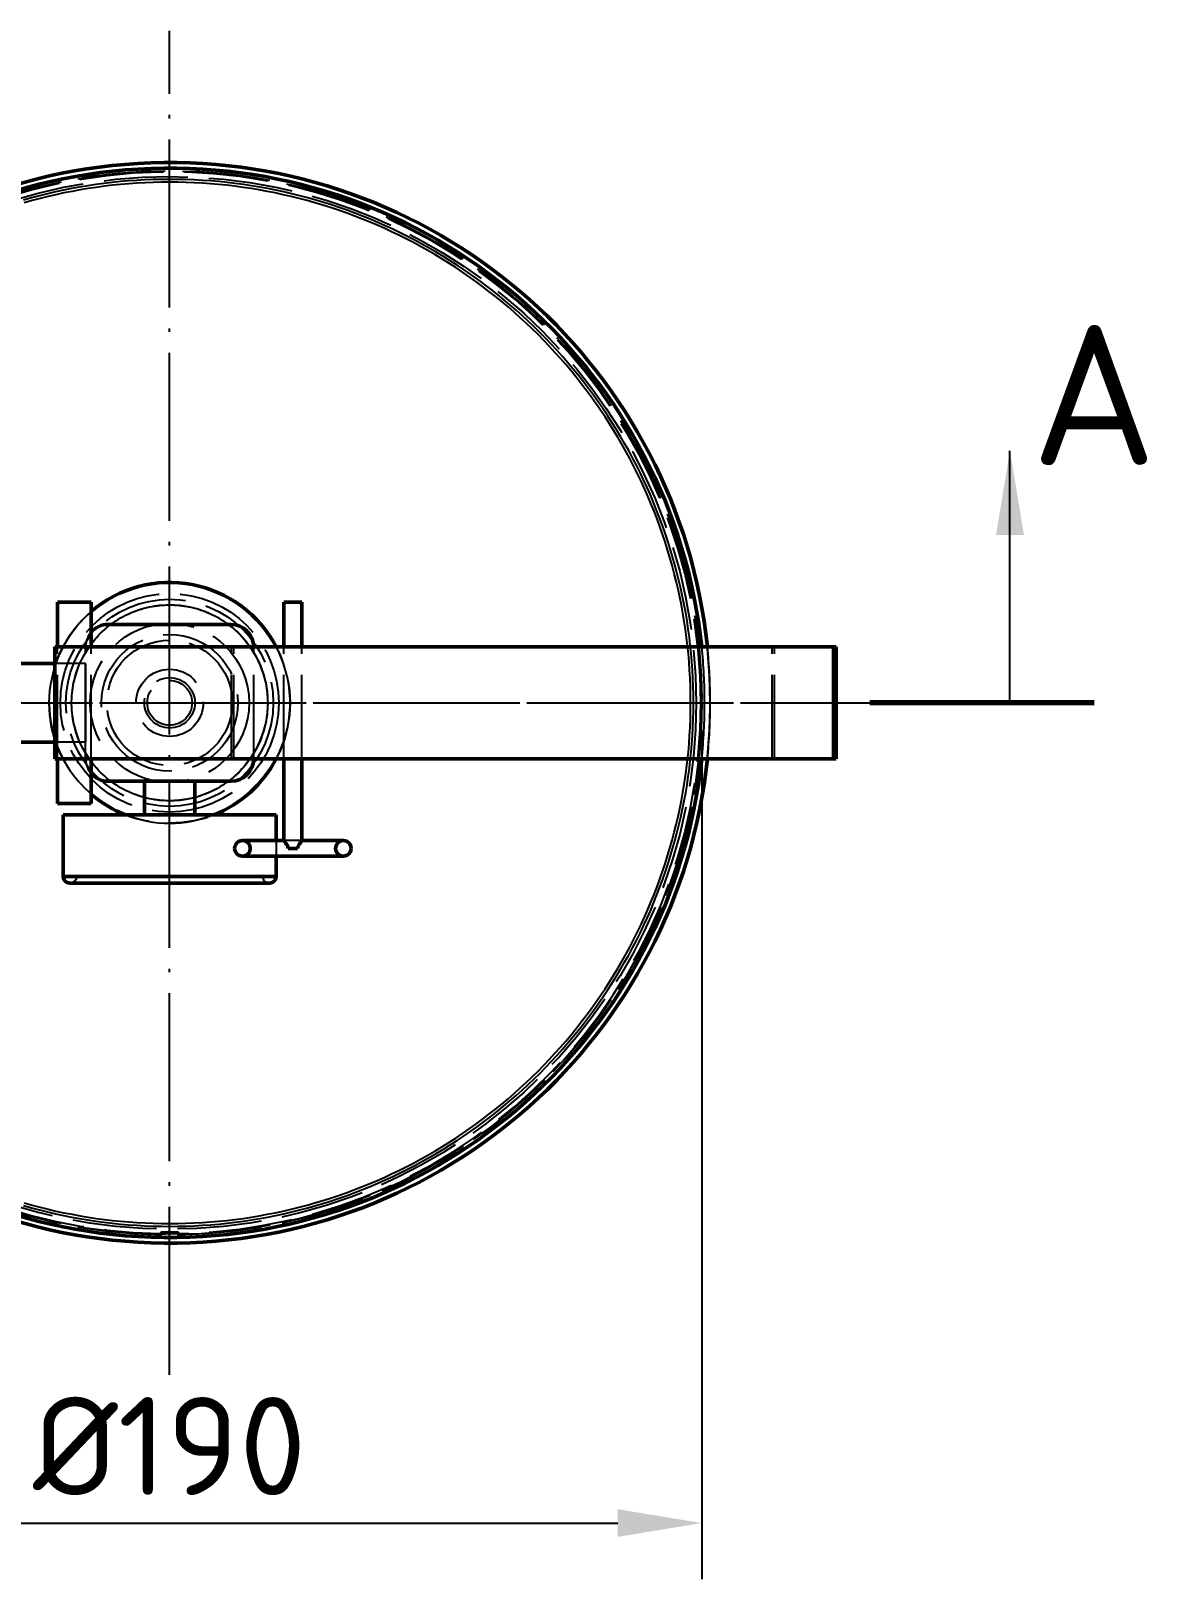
# Model space of a CAD drawing. Header units: millimetres. Extents: x 0 to 420, y 0 to 297.
# Drawn here: x 83.2 to 123.1, y 60.4 to 115.7 of the extents above; entities that cross this region are included whole.
import ezdxf
from ezdxf.enums import TextEntityAlignment as Align

# ---------------------------------------------------------------- set-up
doc = ezdxf.new("R2010")
doc.units = ezdxf.units.MM
doc.linetypes.add('ISO02-TRAZOS', pattern=[3.75, 3, -0.75])
doc.linetypes.add('ISO04-TRAZO-PUNTO', pattern=[7.625, 6, -0.75, 0.125, -0.75])
for name, color, linetype, lineweight in [('01-VISIBLE', 7, 'CONTINUOUS', 50), ('02-OCULTA', 4, 'ISO02-TRAZOS', 25), ('03-EJE', 1, 'ISO04-TRAZO-PUNTO', 25), ('04-COTA', 3, 'CONTINUOUS', 25), ('06-TEXTO', 7, 'CONTINUOUS', 25), ('07-RECUADRO', 7, 'CONTINUOUS', 70), ('08-FINA', 5, 'CONTINUOUS', 25)]:
    doc.layers.add(name, color=color, linetype=linetype, lineweight=lineweight)
doc.styles.add('ISO3098', font='isocpeur.ttf')
doc.dimstyles.new('FLAMA-ISO', dxfattribs={"dimtxt": 3.5, "dimasz": 3, "dimexe": 2, "dimexo": 1, "dimgap": 1, "dimtad": 1, "dimdec": 1, "dimtxsty": 'ISO3098', "dimcen": 2.5, "dimclrd": 3, "dimclre": 3, "dimclrt": 3, "dimazin": 3, "dimtfac": 1, "dimtmove": 0, "dimatfit": 3, "dimlwd": 25, "dimlwe": 25})

msp = doc.modelspace()

# ---------------------------------------------------------------- hatches: boundary and pattern name
at = {"layer": '08-FINA'}
h = msp.add_hatch(color=7, dxfattribs=at)
h.dxf.hatch_style = 1
h.paths.add_polyline_path([(118.2, 100.701), (117.7, 97.701), (118.7, 97.701)])

# ---------------------------------------------------------------- linework, layer by layer
at = {"layer": '01-VISIBLE'}
for p, q in [((84.2, 93.701), (84.2, 95.301)), ((85.4, 93.701), (85.4, 95.301)), ((92.28, 93.701), (92.28, 95.301)), ((92.92, 93.701), (92.92, 95.301)), ((86, 94.501), (90.4, 94.501)), ((84.103, 89.701), (84.103, 93.701)), ((84.103, 93.701), (111.901, 93.701)), ((111.901, 89.701), (111.901, 93.701)), ((111.998, 93.701), (111.901, 93.701)), ((111.998, 89.701), (111.998, 93.701)), ((84.103, 93.101), (82.6, 93.101)), ((84.103, 90.301), (82.6, 90.301)), ((84.103, 89.701), (111.901, 89.701)), ((84.2, 88.101), (84.2, 89.701)), ((85.4, 88.101), (85.4, 89.701)), ((92.28, 86.78), (92.28, 89.701)), ((92.92, 86.78), (92.92, 89.701)), ((111.998, 89.701), (111.901, 89.701)), ((86, 88.901), (90.4, 88.901)), ((87.3, 88.901), (87.3, 87.701)), ((89.1, 88.901), (89.1, 87.701)), ((84.4, 87.701), (84.4, 85.501)), ((92, 87.701), (92, 86.781)), ((92, 86.221), (92, 85.501))]:
    msp.add_line(p, q, dxfattribs=at)
for points in [[(84.2, 95.301), (84.3, 95.301), (84.4, 95.301), (84.5, 95.301), (84.6, 95.301), (84.7, 95.301), (84.8, 95.301)], [(84.8, 95.301), (84.9, 95.301), (85, 95.301), (85.1, 95.301), (85.2, 95.301), (85.3, 95.301), (85.4, 95.301)], [(92.28, 95.301), (92.333, 95.301), (92.387, 95.301), (92.44, 95.301), (92.493, 95.301), (92.547, 95.301), (92.6, 95.301)], [(92.6, 95.301), (92.653, 95.301), (92.707, 95.301), (92.76, 95.301), (92.813, 95.301), (92.867, 95.301), (92.92, 95.301)], [(84.2, 88.101), (84.3, 88.101), (84.4, 88.101), (84.5, 88.101), (84.6, 88.101), (84.7, 88.101), (84.8, 88.101)], [(84.8, 88.101), (84.9, 88.101), (85, 88.101), (85.1, 88.101), (85.2, 88.101), (85.3, 88.101), (85.4, 88.101)], [(92, 87.701), (91.9, 87.701), (91.8, 87.701), (91.7, 87.701), (91.6, 87.701), (91.5, 87.701), (91.4, 87.701), (91.3, 87.701), (91.2, 87.701), (91.1, 87.701), (91, 87.701), (90.9, 87.701), (90.8, 87.701), (90.7, 87.701), (90.6, 87.701), (90.5, 87.701), (90.4, 87.701), (90.3, 87.701), (90.2, 87.701), (90.1, 87.701), (90, 87.701), (89.9, 87.701), (89.8, 87.701), (89.7, 87.701), (89.6, 87.701), (89.5, 87.701), (89.4, 87.701), (89.3, 87.701), (89.2, 87.701), (89.1, 87.701), (89, 87.701), (88.9, 87.701), (88.8, 87.701), (88.7, 87.701), (88.6, 87.701), (88.5, 87.701), (88.4, 87.701), (88.3, 87.701), (88.2, 87.701), (88.1, 87.701), (88, 87.701), (87.9, 87.701), (87.8, 87.701), (87.7, 87.701), (87.6, 87.701), (87.5, 87.701), (87.4, 87.701), (87.3, 87.701), (87.2, 87.701), (87.1, 87.701), (87, 87.701), (86.9, 87.701), (86.8, 87.701), (86.7, 87.701), (86.6, 87.701), (86.5, 87.701), (86.4, 87.701), (86.3, 87.701), (86.2, 87.701), (86.1, 87.701), (86, 87.701), (85.9, 87.701), (85.8, 87.701), (85.7, 87.701), (85.6, 87.701), (85.5, 87.701), (85.4, 87.701), (85.3, 87.701), (85.2, 87.701), (85.1, 87.701), (85, 87.701), (84.9, 87.701), (84.8, 87.701), (84.7, 87.701), (84.6, 87.701), (84.5, 87.701), (84.4, 87.701)], [(90.52, 86.501), (90.53, 86.574), (90.558, 86.641), (90.602, 86.699), (90.66, 86.744), (90.728, 86.772), (90.8, 86.781)], [(90.52, 86.501), (90.53, 86.429), (90.558, 86.361), (90.602, 86.303), (90.66, 86.259), (90.728, 86.231), (90.8, 86.221)], [(92.28, 86.781), (92.174, 86.781), (92.069, 86.781), (91.963, 86.781), (91.857, 86.781), (91.751, 86.781), (91.646, 86.781), (91.54, 86.781), (91.434, 86.781), (91.329, 86.781), (91.223, 86.781), (91.117, 86.781), (91.011, 86.781), (90.906, 86.781), (90.8, 86.781)], [(90.8, 86.781), (90.907, 86.76), (90.998, 86.699), (91.059, 86.608), (91.08, 86.501), (91.059, 86.394), (90.998, 86.303), (90.907, 86.243), (90.8, 86.221)], [(92.28, 86.78), (92.28, 86.78), (92.28, 86.781), (92.28, 86.781), (92.281, 86.781), (92.281, 86.781), (92.281, 86.781)], [(92.434, 86.501), (92.424, 86.554), (92.402, 86.603), (92.373, 86.648), (92.341, 86.692), (92.309, 86.735), (92.28, 86.78)], [(92.434, 86.501), (92.461, 86.501), (92.489, 86.501), (92.517, 86.501), (92.545, 86.501), (92.572, 86.501), (92.6, 86.501)], [(92.6, 86.501), (92.628, 86.501), (92.655, 86.501), (92.683, 86.501), (92.711, 86.501), (92.739, 86.501), (92.766, 86.501)], [(92.766, 86.501), (92.776, 86.554), (92.798, 86.603), (92.827, 86.648), (92.859, 86.692), (92.891, 86.735), (92.92, 86.78)], [(92.92, 86.78), (92.92, 86.78), (92.92, 86.781), (92.92, 86.781), (92.919, 86.781), (92.919, 86.781), (92.919, 86.781)], [(92.92, 86.781), (93.026, 86.781), (93.131, 86.781), (93.237, 86.781), (93.343, 86.781), (93.449, 86.781), (93.554, 86.781), (93.66, 86.781), (93.766, 86.781), (93.871, 86.781), (93.977, 86.781), (94.083, 86.781), (94.189, 86.781), (94.294, 86.781), (94.4, 86.781)], [(94.4, 86.221), (94.293, 86.243), (94.202, 86.303), (94.141, 86.394), (94.12, 86.501), (94.141, 86.608), (94.202, 86.699), (94.293, 86.76), (94.4, 86.781)], [(94.68, 86.501), (94.67, 86.574), (94.642, 86.641), (94.598, 86.699), (94.54, 86.744), (94.472, 86.772), (94.4, 86.781)], [(94.4, 86.221), (94.472, 86.231), (94.54, 86.259), (94.598, 86.303), (94.642, 86.361), (94.67, 86.429), (94.68, 86.501)], [(92.6, 86.221), (92.5, 86.221), (92.4, 86.221), (92.3, 86.221), (92.2, 86.221), (92.1, 86.221), (92, 86.221), (91.9, 86.221), (91.8, 86.221), (91.7, 86.221), (91.6, 86.221), (91.5, 86.221), (91.4, 86.221), (91.3, 86.221), (91.2, 86.221), (91.1, 86.221), (91, 86.221), (90.9, 86.221), (90.8, 86.221)], [(90.8, 86.221), (90.8, 86.221), (90.8, 86.221), (90.8, 86.221), (90.8, 86.221), (90.8, 86.221), (90.8, 86.221)], [(92.6, 86.221), (92.706, 86.221), (92.812, 86.221), (92.918, 86.221), (93.024, 86.221), (93.129, 86.221), (93.235, 86.221), (93.341, 86.221), (93.447, 86.221), (93.553, 86.221), (93.659, 86.221), (93.765, 86.221), (93.871, 86.221), (93.976, 86.221), (94.082, 86.221), (94.188, 86.221), (94.294, 86.221), (94.4, 86.221)], [(88.2, 85.501), (88.1, 85.501), (88, 85.501), (87.9, 85.501), (87.8, 85.501), (87.7, 85.501), (87.6, 85.501), (87.5, 85.501), (87.4, 85.501), (87.3, 85.501), (87.2, 85.501), (87.1, 85.501), (87, 85.501), (86.9, 85.501), (86.8, 85.501), (86.7, 85.501), (86.6, 85.501), (86.5, 85.501), (86.4, 85.501), (86.3, 85.501), (86.2, 85.501), (86.1, 85.501), (86, 85.501), (85.9, 85.501), (85.8, 85.501), (85.7, 85.501), (85.6, 85.501), (85.5, 85.501), (85.4, 85.501), (85.3, 85.501), (85.2, 85.501), (85.1, 85.501), (85, 85.501), (84.9, 85.501), (84.8, 85.501), (84.7, 85.501), (84.6, 85.501), (84.5, 85.501), (84.4, 85.501)], [(84.4, 85.501), (84.408, 85.439), (84.432, 85.381), (84.47, 85.332), (84.52, 85.293), (84.578, 85.269), (84.64, 85.261)], [(88.2, 85.261), (88.098, 85.261), (87.997, 85.261), (87.895, 85.261), (87.793, 85.261), (87.691, 85.261), (87.59, 85.261), (87.488, 85.261), (87.386, 85.261), (87.285, 85.261), (87.183, 85.261), (87.081, 85.261), (86.979, 85.261), (86.878, 85.261), (86.776, 85.261), (86.674, 85.261), (86.573, 85.261), (86.471, 85.261), (86.369, 85.261), (86.267, 85.261), (86.166, 85.261), (86.064, 85.261), (85.962, 85.261), (85.861, 85.261), (85.759, 85.261), (85.657, 85.261), (85.555, 85.261), (85.454, 85.261), (85.352, 85.261), (85.25, 85.261), (85.149, 85.261), (85.047, 85.261), (84.945, 85.261), (84.843, 85.261), (84.742, 85.261), (84.64, 85.261)], [(84.64, 85.261), (84.74, 85.261), (84.841, 85.261), (84.941, 85.261), (85.041, 85.261), (85.141, 85.261), (85.242, 85.261), (85.342, 85.261), (85.442, 85.261), (85.543, 85.261), (85.643, 85.261), (85.743, 85.261), (85.843, 85.261), (85.944, 85.261), (86.044, 85.261), (86.144, 85.261), (86.245, 85.261), (86.345, 85.261), (86.445, 85.261), (86.545, 85.261), (86.646, 85.261), (86.746, 85.261), (86.846, 85.261), (86.946, 85.261), (87.047, 85.261), (87.147, 85.261), (87.247, 85.261), (87.348, 85.261), (87.448, 85.261), (87.548, 85.261), (87.648, 85.261), (87.749, 85.261), (87.849, 85.261), (87.949, 85.261), (88.05, 85.261), (88.15, 85.261), (88.25, 85.261), (88.35, 85.261), (88.451, 85.261), (88.551, 85.261), (88.651, 85.261), (88.752, 85.261), (88.852, 85.261), (88.952, 85.261), (89.052, 85.261), (89.153, 85.261), (89.253, 85.261), (89.353, 85.261), (89.454, 85.261), (89.554, 85.261), (89.654, 85.261), (89.754, 85.261), (89.855, 85.261), (89.955, 85.261), (90.055, 85.261), (90.155, 85.261), (90.256, 85.261), (90.356, 85.261), (90.456, 85.261), (90.557, 85.261), (90.657, 85.261), (90.757, 85.261), (90.857, 85.261), (90.958, 85.261), (91.058, 85.261), (91.158, 85.261), (91.259, 85.261), (91.359, 85.261), (91.459, 85.261), (91.559, 85.261), (91.66, 85.261), (91.76, 85.261)], [(92, 85.501), (91.9, 85.501), (91.8, 85.501), (91.7, 85.501), (91.6, 85.501), (91.5, 85.501), (91.4, 85.501), (91.3, 85.501), (91.2, 85.501), (91.1, 85.501), (91, 85.501), (90.9, 85.501), (90.8, 85.501), (90.7, 85.501), (90.6, 85.501), (90.5, 85.501), (90.4, 85.501), (90.3, 85.501), (90.2, 85.501), (90.1, 85.501), (90, 85.501), (89.9, 85.501), (89.8, 85.501), (89.7, 85.501), (89.6, 85.501), (89.5, 85.501), (89.4, 85.501), (89.3, 85.501), (89.2, 85.501), (89.1, 85.501), (89, 85.501), (88.9, 85.501), (88.8, 85.501), (88.7, 85.501), (88.6, 85.501), (88.5, 85.501), (88.4, 85.501), (88.3, 85.501), (88.2, 85.501)], [(88.2, 85.261), (88.302, 85.261), (88.403, 85.261), (88.505, 85.261), (88.607, 85.261), (88.709, 85.261), (88.81, 85.261), (88.912, 85.261), (89.014, 85.261), (89.115, 85.261), (89.217, 85.261), (89.319, 85.261), (89.421, 85.261), (89.522, 85.261), (89.624, 85.261), (89.726, 85.261), (89.827, 85.261), (89.929, 85.261), (90.031, 85.261), (90.133, 85.261), (90.234, 85.261), (90.336, 85.261), (90.438, 85.261), (90.539, 85.261), (90.641, 85.261), (90.743, 85.261), (90.845, 85.261), (90.946, 85.261), (91.048, 85.261), (91.15, 85.261), (91.251, 85.261), (91.353, 85.261), (91.455, 85.261), (91.557, 85.261), (91.658, 85.261), (91.76, 85.261)], [(92, 85.501), (91.992, 85.439), (91.968, 85.381), (91.93, 85.332), (91.88, 85.293), (91.822, 85.269), (91.76, 85.261)]]:
    msp.add_lwpolyline(points, dxfattribs=at)
for centre, radius, start, end in [((88.2, 91.701), 19.3, 5.9481, 175.2446), ((88.2, 91.701), 19.1, 6.0106, 175.1947), ((88.2, 91.701), 4.3, 27.7177, 130.6293), ((86, 93.701), 0.8, 90, 138.5904), ((90.4, 93.701), 0.8, 0, 90), ((88.2, 91.701), 19.3, -175.2446, -5.9481), ((88.2, 91.701), 19.1, -175.1947, -6.0106), ((88.2, 91.701), 4.3, -68.4711, -27.7177), ((90.4, 89.701), 0.8, -90, 0), ((86, 89.701), 0.8, -138.5904, -90), ((88.2, 91.701), 4.3, -130.6293, -111.5289)]:
    msp.add_arc(centre, radius, start, end, dxfattribs=at)
at = {"layer": '02-OCULTA'}
for p, q in [((86, 94.501), (90.4, 94.501)), ((84.2, 93.701), (84.103, 93.701)), ((84.2, 89.701), (84.2, 93.701)), ((84.2, 93.701), (111.998, 93.701)), ((84.2, 89.701), (84.2, 93.701)), ((85.2, 89.701), (85.2, 93.701)), ((85.2, 89.701), (85.2, 93.701)), ((85.4, 89.701), (85.4, 93.701)), ((90.404, 93.701), (90.488, 93.701)), ((90.404, 89.701), (90.404, 93.701)), ((90.404, 93.701), (109.705, 93.701)), ((90.488, 89.701), (90.488, 93.701)), ((90.488, 93.701), (109.789, 93.701)), ((91.2, 89.701), (91.2, 93.701)), ((91.2, 89.701), (91.2, 93.701)), ((92.28, 89.701), (92.28, 93.701)), ((92.92, 89.701), (92.92, 93.701)), ((109.705, 93.701), (109.789, 93.701)), ((109.705, 89.701), (109.705, 93.701)), ((109.789, 89.701), (109.789, 93.701)), ((85.2, 93.101), (84.103, 93.101)), ((85.2, 90.301), (84.103, 90.301)), ((84.2, 89.701), (84.103, 89.701)), ((84.2, 89.701), (111.998, 89.701)), ((90.404, 89.701), (90.488, 89.701)), ((90.404, 89.701), (109.705, 89.701)), ((90.488, 89.701), (109.789, 89.701)), ((109.705, 89.701), (109.789, 89.701)), ((86, 88.901), (90.4, 88.901)), ((92, 86.781), (92, 86.221)), ((87.9, 72.801), (88.5, 72.801)), ((87.9, 72.641), (87.9, 72.801)), ((87.9, 72.641), (87.9, 72.801)), ((87.9, 72.801), (88.5, 72.801)), ((87.9, 72.641), (88.5, 72.641)), ((87.9, 72.641), (88.5, 72.641)), ((88.5, 72.641), (88.5, 72.801)), ((88.5, 72.641), (88.5, 72.801))]:
    msp.add_line(p, q, dxfattribs=at)
for points in [[(106.9, 91.701), (106.898, 91.995), (106.891, 92.289), (106.88, 92.582), (106.864, 92.875), (106.843, 93.168), (106.818, 93.461), (106.788, 93.753), (106.753, 94.045), (106.714, 94.336), (106.67, 94.627), (106.622, 94.916), (106.569, 95.205), (106.512, 95.493), (106.45, 95.78), (106.383, 96.067), (106.312, 96.352), (106.237, 96.636), (106.157, 96.918), (106.073, 97.2), (105.984, 97.48), (105.891, 97.758), (105.794, 98.035), (105.692, 98.311), (105.586, 98.585), (105.476, 98.857), (105.362, 99.128), (105.243, 99.396), (105.12, 99.663), (104.993, 99.928), (104.861, 100.191), (104.726, 100.451), (104.587, 100.71), (104.443, 100.966), (104.296, 101.22), (104.144, 101.472), (103.989, 101.721), (103.829, 101.968), (103.666, 102.212), (103.499, 102.454), (103.329, 102.693), (103.154, 102.929), (102.976, 103.163), (102.794, 103.393), (102.609, 103.621), (102.42, 103.846), (102.227, 104.068), (102.031, 104.287), (101.832, 104.502), (101.629, 104.715), (101.423, 104.924), (101.214, 105.13), (101.001, 105.333), (100.786, 105.533), (100.567, 105.729), (100.345, 105.921), (100.12, 106.11), (99.892, 106.296), (99.662, 106.477), (99.428, 106.656), (99.192, 106.83), (98.953, 107.001), (98.711, 107.168), (98.467, 107.331), (98.22, 107.49), (97.971, 107.646), (97.719, 107.797), (97.465, 107.945), (97.209, 108.088), (96.95, 108.228), (96.69, 108.363), (96.427, 108.494), (96.162, 108.622), (95.895, 108.745), (95.627, 108.863), (95.356, 108.978), (95.084, 109.088), (94.81, 109.194), (94.534, 109.296), (94.257, 109.393), (93.979, 109.486), (93.699, 109.574), (93.417, 109.659), (93.134, 109.738), (92.851, 109.814), (92.565, 109.884), (92.279, 109.951), (91.992, 110.012), (91.704, 110.07), (91.415, 110.123), (91.125, 110.171), (90.835, 110.214), (90.544, 110.254), (90.252, 110.288), (89.96, 110.318), (89.667, 110.343), (89.374, 110.364), (89.081, 110.38), (88.787, 110.392), (88.494, 110.399), (88.2, 110.401), (87.906, 110.399), (87.613, 110.392), (87.319, 110.38), (87.026, 110.364), (86.733, 110.343), (86.44, 110.318), (86.148, 110.288), (85.856, 110.254), (85.565, 110.214), (85.275, 110.171), (84.985, 110.123), (84.696, 110.07), (84.408, 110.013), (84.121, 109.951), (83.835, 109.884), (83.549, 109.814), (83.266, 109.738), (82.983, 109.659)], [(106.8, 91.701), (106.798, 91.993), (106.791, 92.285), (106.78, 92.577), (106.764, 92.869), (106.743, 93.161), (106.718, 93.452), (106.688, 93.742), (106.654, 94.032), (106.615, 94.322), (106.571, 94.611), (106.523, 94.899), (106.471, 95.186), (106.414, 95.473), (106.352, 95.759), (106.286, 96.043), (106.216, 96.327), (106.141, 96.609), (106.061, 96.89), (105.977, 97.17), (105.889, 97.449), (105.797, 97.726), (105.7, 98.002), (105.599, 98.276), (105.493, 98.548), (105.384, 98.819), (105.27, 99.088), (105.152, 99.355), (105.029, 99.621), (104.903, 99.884), (104.772, 100.145), (104.638, 100.405), (104.499, 100.662), (104.356, 100.917), (104.21, 101.169), (104.059, 101.42), (103.904, 101.668), (103.746, 101.913), (103.584, 102.156), (103.418, 102.396), (103.248, 102.634), (103.074, 102.869), (102.897, 103.101), (102.716, 103.331), (102.532, 103.557), (102.344, 103.781), (102.152, 104.002), (101.957, 104.219), (101.759, 104.434), (101.557, 104.645), (101.352, 104.854), (101.144, 105.059), (100.933, 105.26), (100.718, 105.459), (100.501, 105.654), (100.28, 105.845), (100.056, 106.033), (99.83, 106.218), (99.6, 106.398), (99.368, 106.576), (99.133, 106.749), (98.895, 106.919), (98.655, 107.085), (98.412, 107.247), (98.167, 107.406), (97.919, 107.561), (97.668, 107.711), (97.416, 107.858), (97.161, 108.001), (96.904, 108.139), (96.644, 108.274), (96.383, 108.405), (96.12, 108.531), (95.854, 108.653), (95.587, 108.771), (95.318, 108.885), (95.047, 108.995), (94.775, 109.1), (94.501, 109.202), (94.225, 109.298), (93.948, 109.391), (93.669, 109.479), (93.389, 109.563), (93.108, 109.642), (92.826, 109.717), (92.542, 109.787), (92.257, 109.853), (91.972, 109.915), (91.685, 109.972), (91.398, 110.024), (91.11, 110.072), (90.821, 110.115), (90.531, 110.154), (90.241, 110.189), (89.95, 110.218), (89.659, 110.244), (89.368, 110.264), (89.076, 110.28), (88.784, 110.292), (88.492, 110.299), (88.2, 110.301), (87.908, 110.299), (87.616, 110.292), (87.324, 110.28), (87.032, 110.264), (86.741, 110.244), (86.45, 110.218), (86.159, 110.189), (85.869, 110.154), (85.579, 110.115), (85.29, 110.072), (85.002, 110.024), (84.715, 109.972), (84.428, 109.915), (84.143, 109.853), (83.858, 109.787), (83.574, 109.717), (83.292, 109.642), (83.011, 109.563)], [(85.4, 95.301), (85.3, 95.301), (85.2, 95.301), (85.1, 95.301), (85, 95.301), (84.9, 95.301), (84.8, 95.301), (84.7, 95.301), (84.6, 95.301), (84.5, 95.301), (84.4, 95.301), (84.3, 95.301), (84.2, 95.301)], [(91.7, 91.701), (91.699, 91.601), (91.694, 91.501), (91.687, 91.4), (91.677, 91.3), (91.664, 91.201), (91.648, 91.102), (91.63, 91.003), (91.608, 90.905), (91.584, 90.808), (91.557, 90.711), (91.527, 90.615), (91.495, 90.52), (91.459, 90.426), (91.421, 90.333), (91.381, 90.241), (91.338, 90.15), (91.292, 90.061), (91.244, 89.973), (91.193, 89.886), (91.139, 89.801), (91.084, 89.718), (91.026, 89.636), (90.965, 89.556), (90.903, 89.477), (90.838, 89.401), (90.771, 89.326), (90.701, 89.253), (90.63, 89.182), (90.557, 89.114), (90.482, 89.047), (90.405, 88.983), (90.326, 88.921), (90.245, 88.861), (90.163, 88.803), (90.079, 88.748), (89.993, 88.696), (89.906, 88.645), (89.818, 88.598), (89.728, 88.553), (89.637, 88.51), (89.545, 88.47), (89.452, 88.433), (89.358, 88.398), (89.262, 88.366), (89.166, 88.337), (89.069, 88.311), (88.972, 88.287), (88.874, 88.267), (88.775, 88.249), (88.675, 88.234), (88.576, 88.222), (88.476, 88.212), (88.376, 88.206), (88.275, 88.202), (88.175, 88.201), (88.074, 88.203), (87.974, 88.209), (87.874, 88.216), (87.774, 88.227), (87.675, 88.241), (87.576, 88.257), (87.477, 88.277), (87.379, 88.299), (87.282, 88.324), (87.185, 88.351), (87.09, 88.382), (86.995, 88.415), (86.901, 88.451), (86.809, 88.49), (86.717, 88.531), (86.627, 88.575), (86.538, 88.621), (86.45, 88.67), (86.364, 88.722), (86.279, 88.776), (86.196, 88.832), (86.114, 88.891), (86.035, 88.951), (85.957, 89.015), (85.881, 89.08), (85.806, 89.148), (85.734, 89.218), (85.664, 89.289), (85.596, 89.363), (85.53, 89.439), (85.466, 89.516), (85.404, 89.596), (85.345, 89.677), (85.288, 89.759), (85.234, 89.844), (85.181, 89.93), (85.132, 90.017), (85.085, 90.106), (85.04, 90.196), (84.998, 90.287), (84.959, 90.379), (84.923, 90.473), (84.889, 90.567), (84.858, 90.663), (84.829, 90.759), (84.804, 90.856), (84.781, 90.954), (84.761, 91.052), (84.744, 91.151), (84.729, 91.251), (84.718, 91.35), (84.709, 91.45), (84.703, 91.551), (84.7, 91.651), (84.7, 91.751), (84.703, 91.852), (84.709, 91.952), (84.718, 92.052), (84.729, 92.152), (84.743, 92.251), (84.761, 92.35), (84.781, 92.449), (84.804, 92.546), (84.829, 92.643), (84.858, 92.74), (84.889, 92.835), (84.923, 92.93), (84.959, 93.023), (84.998, 93.116), (85.04, 93.207), (85.085, 93.297), (85.132, 93.386), (85.182, 93.473), (85.234, 93.559), (85.288, 93.643), (85.345, 93.726), (85.404, 93.807), (85.466, 93.886), (85.53, 93.964), (85.596, 94.039), (85.664, 94.113), (85.734, 94.185), (85.806, 94.255), (85.881, 94.322), (85.957, 94.388), (86.035, 94.451), (86.114, 94.512), (86.196, 94.571), (86.279, 94.627), (86.364, 94.681), (86.45, 94.732), (86.538, 94.781), (86.627, 94.828), (86.717, 94.872), (86.809, 94.913), (86.901, 94.951), (86.995, 94.987), (87.09, 95.021), (87.185, 95.051), (87.282, 95.079), (87.379, 95.104), (87.477, 95.126), (87.576, 95.145), (87.675, 95.162), (87.774, 95.175), (87.874, 95.186), (87.974, 95.194), (88.074, 95.199), (88.175, 95.201), (88.275, 95.2), (88.376, 95.197), (88.476, 95.19), (88.576, 95.181), (88.675, 95.169), (88.775, 95.154), (88.874, 95.136), (88.972, 95.115), (89.069, 95.091), (89.166, 95.065), (89.262, 95.036), (89.358, 95.004), (89.452, 94.97), (89.545, 94.932), (89.637, 94.892), (89.728, 94.85), (89.818, 94.805), (89.906, 94.757), (89.993, 94.707), (90.079, 94.654), (90.163, 94.599), (90.245, 94.542), (90.326, 94.482), (90.405, 94.42), (90.482, 94.355), (90.557, 94.289), (90.63, 94.22), (90.701, 94.149), (90.771, 94.077), (90.838, 94.002), (90.903, 93.925), (90.965, 93.847), (91.026, 93.767), (91.084, 93.685), (91.139, 93.601), (91.193, 93.516), (91.244, 93.429), (91.292, 93.341), (91.338, 93.252), (91.381, 93.161), (91.421, 93.07), (91.459, 92.977), (91.495, 92.883), (91.527, 92.788), (91.557, 92.692), (91.584, 92.595), (91.608, 92.498), (91.63, 92.399), (91.648, 92.301), (91.664, 92.202), (91.677, 92.102), (91.687, 92.002), (91.694, 91.902), (91.699, 91.802), (91.7, 91.701)], [(92.92, 95.301), (92.813, 95.301), (92.707, 95.301), (92.6, 95.301), (92.493, 95.301), (92.387, 95.301), (92.28, 95.301)], [(85.2, 90.301), (85.2, 90.401), (85.2, 90.501), (85.2, 90.601), (85.2, 90.701), (85.2, 90.801), (85.2, 90.901), (85.2, 91.001), (85.2, 91.101), (85.2, 91.201), (85.2, 91.301), (85.2, 91.401), (85.2, 91.501), (85.2, 91.601), (85.2, 91.701), (85.2, 91.801), (85.2, 91.901), (85.2, 92.001), (85.2, 92.101), (85.2, 92.201), (85.2, 92.301), (85.2, 92.401), (85.2, 92.501), (85.2, 92.601), (85.2, 92.701), (85.2, 92.801), (85.2, 92.901), (85.2, 93.001), (85.2, 93.101)], [(85.2, 93.101), (85.2, 92.994), (85.2, 92.886), (85.2, 92.778), (85.2, 92.67), (85.2, 92.563), (85.2, 92.455), (85.2, 92.347), (85.2, 92.24), (85.2, 92.132), (85.2, 92.024), (85.2, 91.917), (85.2, 91.809), (85.2, 91.701)], [(82.983, 73.744), (83.266, 73.664), (83.549, 73.589), (83.835, 73.518), (84.121, 73.452), (84.408, 73.39), (84.696, 73.333), (84.985, 73.28), (85.275, 73.232), (85.565, 73.188), (85.856, 73.149), (86.148, 73.114), (86.44, 73.084), (86.733, 73.059), (87.026, 73.038), (87.319, 73.022), (87.613, 73.011), (87.906, 73.004), (88.2, 73.001), (88.494, 73.004), (88.787, 73.011), (89.081, 73.022), (89.374, 73.038), (89.667, 73.059), (89.96, 73.084), (90.252, 73.114), (90.544, 73.149), (90.835, 73.188), (91.125, 73.232), (91.415, 73.28), (91.704, 73.333), (91.992, 73.39), (92.279, 73.452), (92.565, 73.518), (92.851, 73.589), (93.134, 73.664), (93.417, 73.744), (93.699, 73.828), (93.979, 73.917), (94.257, 74.01), (94.534, 74.107), (94.81, 74.208), (95.084, 74.314), (95.356, 74.425), (95.627, 74.539), (95.895, 74.658), (96.162, 74.781), (96.427, 74.908), (96.69, 75.039), (96.95, 75.175), (97.209, 75.314), (97.465, 75.458), (97.719, 75.605), (97.971, 75.757), (98.22, 75.912), (98.467, 76.071), (98.711, 76.235), (98.953, 76.402), (99.192, 76.572), (99.428, 76.747), (99.662, 76.925), (99.892, 77.107), (100.12, 77.292), (100.345, 77.481), (100.567, 77.674), (100.786, 77.87), (101.001, 78.069), (101.214, 78.272), (101.423, 78.478), (101.629, 78.687), (101.832, 78.9), (102.031, 79.116), (102.227, 79.335), (102.42, 79.556), (102.609, 79.781), (102.794, 80.009), (102.976, 80.24), (103.154, 80.473), (103.329, 80.71), (103.499, 80.949), (103.666, 81.19), (103.829, 81.435), (103.989, 81.681), (104.144, 81.931), (104.296, 82.182), (104.443, 82.436), (104.587, 82.693), (104.726, 82.951), (104.861, 83.212), (104.993, 83.475), (105.12, 83.739), (105.243, 84.006), (105.362, 84.275), (105.476, 84.545), (105.586, 84.818), (105.692, 85.092), (105.794, 85.367), (105.891, 85.644), (105.984, 85.923), (106.073, 86.203), (106.157, 86.484), (106.237, 86.767), (106.312, 87.051), (106.383, 87.336), (106.45, 87.622), (106.512, 87.909), (106.569, 88.197), (106.622, 88.486), (106.67, 88.776), (106.714, 89.066), (106.753, 89.357), (106.788, 89.649), (106.818, 89.941), (106.843, 90.234), (106.864, 90.527), (106.88, 90.82), (106.891, 91.114), (106.898, 91.408), (106.9, 91.701)], [(83.011, 73.84), (83.292, 73.761), (83.574, 73.686), (83.858, 73.615), (84.143, 73.549), (84.428, 73.488), (84.715, 73.431), (85.002, 73.378), (85.29, 73.33), (85.579, 73.287), (85.869, 73.248), (86.159, 73.214), (86.45, 73.184), (86.741, 73.159), (87.032, 73.138), (87.324, 73.122), (87.616, 73.111), (87.908, 73.104), (88.2, 73.101), (88.492, 73.104), (88.784, 73.111), (89.076, 73.122), (89.368, 73.138), (89.659, 73.159), (89.95, 73.184), (90.241, 73.214), (90.531, 73.248), (90.821, 73.287), (91.11, 73.33), (91.398, 73.378), (91.685, 73.431), (91.972, 73.488), (92.257, 73.549), (92.542, 73.615), (92.826, 73.686), (93.108, 73.761), (93.389, 73.84), (93.669, 73.924), (93.948, 74.012), (94.225, 74.104), (94.501, 74.201), (94.775, 74.302), (95.047, 74.407), (95.318, 74.517), (95.587, 74.631), (95.854, 74.749), (96.12, 74.871), (96.383, 74.998), (96.644, 75.128), (96.904, 75.263), (97.161, 75.402), (97.416, 75.545), (97.668, 75.691), (97.919, 75.842), (98.167, 75.997), (98.412, 76.155), (98.655, 76.317), (98.895, 76.483), (99.133, 76.653), (99.368, 76.827), (99.6, 77.004), (99.83, 77.185), (100.056, 77.369), (100.28, 77.557), (100.501, 77.749), (100.718, 77.944), (100.933, 78.142), (101.144, 78.344), (101.352, 78.549), (101.557, 78.757), (101.759, 78.968), (101.957, 79.183), (102.152, 79.401), (102.344, 79.621), (102.532, 79.845), (102.716, 80.072), (102.897, 80.301), (103.074, 80.533), (103.248, 80.768), (103.418, 81.006), (103.584, 81.247), (103.746, 81.489), (103.904, 81.735), (104.059, 81.983), (104.21, 82.233), (104.356, 82.486), (104.499, 82.741), (104.638, 82.998), (104.772, 83.257), (104.903, 83.519), (105.029, 83.782), (105.152, 84.047), (105.27, 84.315), (105.384, 84.584), (105.493, 84.854), (105.599, 85.127), (105.7, 85.401), (105.797, 85.677), (105.889, 85.954), (105.977, 86.232), (106.061, 86.512), (106.141, 86.793), (106.216, 87.076), (106.286, 87.359), (106.352, 87.644), (106.414, 87.929), (106.471, 88.216), (106.523, 88.503), (106.572, 88.792), (106.615, 89.08), (106.654, 89.37), (106.688, 89.66), (106.718, 89.951), (106.743, 90.242), (106.764, 90.533), (106.78, 90.825), (106.791, 91.117), (106.798, 91.409), (106.8, 91.701)], [(85.2, 91.701), (85.2, 91.601), (85.2, 91.501), (85.2, 91.401), (85.2, 91.301), (85.2, 91.201), (85.2, 91.101), (85.2, 91.001), (85.2, 90.901), (85.2, 90.801), (85.2, 90.701), (85.2, 90.601), (85.2, 90.501), (85.2, 90.401), (85.2, 90.301)], [(89.1, 88.901), (89, 88.901), (88.9, 88.901), (88.8, 88.901), (88.7, 88.901), (88.6, 88.901), (88.5, 88.901), (88.4, 88.901), (88.3, 88.901), (88.2, 88.901), (88.1, 88.901), (88, 88.901), (87.9, 88.901), (87.8, 88.901), (87.7, 88.901), (87.6, 88.901), (87.5, 88.901), (87.4, 88.901), (87.3, 88.901)], [(87.3, 88.901), (87.413, 88.901), (87.525, 88.901), (87.638, 88.901), (87.75, 88.901), (87.862, 88.901), (87.975, 88.901), (88.088, 88.901), (88.2, 88.901)], [(88.2, 88.901), (88.3, 88.901), (88.4, 88.901), (88.5, 88.901), (88.6, 88.901), (88.7, 88.901), (88.8, 88.901), (88.9, 88.901), (89, 88.901), (89.1, 88.901)], [(85.4, 88.101), (85.3, 88.101), (85.2, 88.101), (85.1, 88.101), (85, 88.101), (84.9, 88.101), (84.8, 88.101), (84.7, 88.101), (84.6, 88.101), (84.5, 88.101), (84.4, 88.101), (84.3, 88.101), (84.2, 88.101)], [(84.4, 87.701), (84.5, 87.701), (84.6, 87.701), (84.7, 87.701), (84.8, 87.701), (84.9, 87.701), (85, 87.701), (85.1, 87.701), (85.2, 87.701), (85.3, 87.701), (85.4, 87.701), (85.5, 87.701), (85.6, 87.701), (85.7, 87.701), (85.8, 87.701), (85.9, 87.701), (86, 87.701), (86.1, 87.701), (86.2, 87.701), (86.3, 87.701), (86.4, 87.701), (86.5, 87.701), (86.6, 87.701), (86.7, 87.701), (86.8, 87.701), (86.9, 87.701), (87, 87.701), (87.1, 87.701), (87.2, 87.701), (87.3, 87.701), (87.4, 87.701), (87.5, 87.701), (87.6, 87.701), (87.7, 87.701), (87.8, 87.701), (87.9, 87.701), (88, 87.701), (88.1, 87.701), (88.2, 87.701)], [(89.1, 87.701), (89, 87.701), (88.9, 87.701), (88.8, 87.701), (88.7, 87.701), (88.6, 87.701), (88.5, 87.701), (88.4, 87.701), (88.3, 87.701), (88.2, 87.701), (88.1, 87.701), (88, 87.701), (87.9, 87.701), (87.8, 87.701), (87.7, 87.701), (87.6, 87.701), (87.5, 87.701), (87.4, 87.701), (87.3, 87.701)], [(87.3, 87.701), (87.413, 87.701), (87.525, 87.701), (87.638, 87.701), (87.75, 87.701), (87.862, 87.701), (87.975, 87.701), (88.088, 87.701), (88.2, 87.701)], [(88.2, 87.701), (88.3, 87.701), (88.4, 87.701), (88.5, 87.701), (88.6, 87.701), (88.7, 87.701), (88.8, 87.701), (88.9, 87.701), (89, 87.701), (89.1, 87.701)], [(88.2, 87.701), (88.3, 87.701), (88.4, 87.701), (88.5, 87.701), (88.6, 87.701), (88.7, 87.701), (88.8, 87.701), (88.9, 87.701), (89, 87.701), (89.1, 87.701), (89.2, 87.701), (89.3, 87.701), (89.4, 87.701), (89.5, 87.701), (89.6, 87.701), (89.7, 87.701), (89.8, 87.701), (89.9, 87.701), (90, 87.701), (90.1, 87.701), (90.2, 87.701), (90.3, 87.701), (90.4, 87.701), (90.5, 87.701), (90.6, 87.701), (90.7, 87.701), (90.8, 87.701), (90.9, 87.701), (91, 87.701), (91.1, 87.701), (91.2, 87.701), (91.3, 87.701), (91.4, 87.701), (91.5, 87.701), (91.6, 87.701), (91.7, 87.701), (91.8, 87.701), (91.9, 87.701), (92, 87.701)], [(94.4, 86.781), (94.3, 86.781), (94.2, 86.781), (94.1, 86.781), (94, 86.781), (93.9, 86.781), (93.8, 86.781), (93.7, 86.781), (93.6, 86.781), (93.5, 86.781), (93.4, 86.781), (93.3, 86.781), (93.2, 86.781), (93.1, 86.781), (93, 86.781), (92.9, 86.781), (92.8, 86.781), (92.7, 86.781), (92.6, 86.781), (92.5, 86.781), (92.4, 86.781), (92.3, 86.781), (92.2, 86.781), (92.1, 86.781), (92, 86.781), (91.9, 86.781), (91.8, 86.781), (91.7, 86.781), (91.6, 86.781), (91.5, 86.781), (91.4, 86.781), (91.3, 86.781), (91.2, 86.781), (91.1, 86.781), (91, 86.781), (90.9, 86.781), (90.8, 86.781)], [(92.281, 86.781), (92.281, 86.781), (92.281, 86.781), (92.281, 86.781), (92.28, 86.781), (92.28, 86.781), (92.28, 86.781)], [(92.281, 86.781), (92.324, 86.744), (92.361, 86.702), (92.396, 86.657), (92.426, 86.609), (92.449, 86.557), (92.458, 86.501)], [(92.434, 86.501), (92.461, 86.501), (92.489, 86.501), (92.517, 86.501), (92.545, 86.501), (92.572, 86.501), (92.6, 86.501)], [(92.742, 86.501), (92.695, 86.501), (92.647, 86.501), (92.6, 86.501), (92.553, 86.501), (92.505, 86.501), (92.458, 86.501)], [(92.458, 86.501), (92.481, 86.501), (92.505, 86.501), (92.529, 86.501), (92.553, 86.501), (92.576, 86.501), (92.6, 86.501)], [(92.6, 86.501), (92.628, 86.501), (92.655, 86.501), (92.683, 86.501), (92.711, 86.501), (92.739, 86.501), (92.766, 86.501)], [(92.6, 86.501), (92.624, 86.501), (92.647, 86.501), (92.671, 86.501), (92.695, 86.501), (92.719, 86.501), (92.742, 86.501)], [(92.919, 86.781), (92.876, 86.744), (92.839, 86.702), (92.804, 86.657), (92.774, 86.609), (92.751, 86.557), (92.742, 86.501)], [(92.919, 86.781), (92.919, 86.781), (92.919, 86.781), (92.919, 86.781), (92.92, 86.781), (92.92, 86.781), (92.92, 86.781)], [(90.8, 86.221), (90.903, 86.221), (91.006, 86.221), (91.109, 86.221), (91.211, 86.221), (91.314, 86.221), (91.417, 86.221), (91.52, 86.221), (91.623, 86.221), (91.726, 86.221), (91.829, 86.221), (91.931, 86.221), (92.034, 86.221), (92.137, 86.221), (92.24, 86.221), (92.343, 86.221), (92.446, 86.221), (92.549, 86.221), (92.651, 86.221), (92.754, 86.221), (92.857, 86.221), (92.96, 86.221), (93.063, 86.221), (93.166, 86.221), (93.269, 86.221), (93.371, 86.221), (93.474, 86.221), (93.577, 86.221), (93.68, 86.221), (93.783, 86.221), (93.886, 86.221), (93.989, 86.221), (94.091, 86.221), (94.194, 86.221), (94.297, 86.221), (94.4, 86.221)], [(84.4, 85.501), (84.5, 85.501), (84.6, 85.501), (84.7, 85.501), (84.8, 85.501), (84.9, 85.501), (85, 85.501), (85.1, 85.501), (85.2, 85.501), (85.3, 85.501), (85.4, 85.501), (85.5, 85.501), (85.6, 85.501), (85.7, 85.501), (85.8, 85.501), (85.9, 85.501), (86, 85.501), (86.1, 85.501), (86.2, 85.501), (86.3, 85.501), (86.4, 85.501), (86.5, 85.501), (86.6, 85.501), (86.7, 85.501), (86.8, 85.501), (86.9, 85.501), (87, 85.501), (87.1, 85.501), (87.2, 85.501), (87.3, 85.501), (87.4, 85.501), (87.5, 85.501), (87.6, 85.501), (87.7, 85.501), (87.8, 85.501), (87.9, 85.501), (88, 85.501), (88.1, 85.501), (88.2, 85.501)], [(84.88, 85.501), (84.872, 85.439), (84.848, 85.381), (84.81, 85.332), (84.76, 85.293), (84.702, 85.269), (84.64, 85.261)], [(91.52, 85.501), (91.419, 85.501), (91.319, 85.501), (91.218, 85.501), (91.118, 85.501), (91.017, 85.501), (90.916, 85.501), (90.816, 85.501), (90.715, 85.501), (90.615, 85.501), (90.514, 85.501), (90.413, 85.501), (90.313, 85.501), (90.212, 85.501), (90.112, 85.501), (90.011, 85.501), (89.91, 85.501), (89.81, 85.501), (89.709, 85.501), (89.608, 85.501), (89.508, 85.501), (89.407, 85.501), (89.307, 85.501), (89.206, 85.501), (89.105, 85.501), (89.005, 85.501), (88.904, 85.501), (88.804, 85.501), (88.703, 85.501), (88.602, 85.501), (88.502, 85.501), (88.401, 85.501), (88.301, 85.501), (88.2, 85.501), (88.099, 85.501), (87.999, 85.501), (87.898, 85.501), (87.798, 85.501), (87.697, 85.501), (87.596, 85.501), (87.496, 85.501), (87.395, 85.501), (87.295, 85.501), (87.194, 85.501), (87.093, 85.501), (86.993, 85.501), (86.892, 85.501), (86.792, 85.501), (86.691, 85.501), (86.59, 85.501), (86.49, 85.501), (86.389, 85.501), (86.288, 85.501), (86.188, 85.501), (86.087, 85.501), (85.987, 85.501), (85.886, 85.501), (85.785, 85.501), (85.685, 85.501), (85.584, 85.501), (85.484, 85.501), (85.383, 85.501), (85.282, 85.501), (85.182, 85.501), (85.081, 85.501), (84.981, 85.501), (84.88, 85.501)], [(84.88, 85.501), (84.981, 85.501), (85.081, 85.501), (85.182, 85.501), (85.282, 85.501), (85.383, 85.501), (85.484, 85.501), (85.584, 85.501), (85.685, 85.501), (85.785, 85.501), (85.886, 85.501), (85.987, 85.501), (86.087, 85.501), (86.188, 85.501), (86.288, 85.501), (86.389, 85.501), (86.49, 85.501), (86.59, 85.501), (86.691, 85.501), (86.792, 85.501), (86.892, 85.501), (86.993, 85.501), (87.093, 85.501), (87.194, 85.501), (87.295, 85.501), (87.395, 85.501), (87.496, 85.501), (87.596, 85.501), (87.697, 85.501), (87.798, 85.501), (87.898, 85.501), (87.999, 85.501), (88.099, 85.501), (88.2, 85.501)], [(88.2, 85.501), (88.3, 85.501), (88.4, 85.501), (88.5, 85.501), (88.6, 85.501), (88.7, 85.501), (88.8, 85.501), (88.9, 85.501), (89, 85.501), (89.1, 85.501), (89.2, 85.501), (89.3, 85.501), (89.4, 85.501), (89.5, 85.501), (89.6, 85.501), (89.7, 85.501), (89.8, 85.501), (89.9, 85.501), (90, 85.501), (90.1, 85.501), (90.2, 85.501), (90.3, 85.501), (90.4, 85.501), (90.5, 85.501), (90.6, 85.501), (90.7, 85.501), (90.8, 85.501), (90.9, 85.501), (91, 85.501), (91.1, 85.501), (91.2, 85.501), (91.3, 85.501), (91.4, 85.501), (91.5, 85.501), (91.6, 85.501), (91.7, 85.501), (91.8, 85.501), (91.9, 85.501), (92, 85.501)], [(88.2, 85.501), (88.301, 85.501), (88.401, 85.501), (88.502, 85.501), (88.602, 85.501), (88.703, 85.501), (88.804, 85.501), (88.904, 85.501), (89.005, 85.501), (89.105, 85.501), (89.206, 85.501), (89.307, 85.501), (89.407, 85.501), (89.508, 85.501), (89.608, 85.501), (89.709, 85.501), (89.81, 85.501), (89.91, 85.501), (90.011, 85.501), (90.112, 85.501), (90.212, 85.501), (90.313, 85.501), (90.413, 85.501), (90.514, 85.501), (90.615, 85.501), (90.715, 85.501), (90.816, 85.501), (90.916, 85.501), (91.017, 85.501), (91.118, 85.501), (91.218, 85.501), (91.319, 85.501), (91.419, 85.501), (91.52, 85.501)], [(91.52, 85.501), (91.528, 85.439), (91.552, 85.381), (91.59, 85.332), (91.64, 85.293), (91.698, 85.269), (91.76, 85.261)], [(87.9, 72.801), (87.9, 72.785), (87.9, 72.769), (87.9, 72.752), (87.9, 72.736), (87.9, 72.72), (87.9, 72.704)], [(87.9, 72.801), (88, 72.801), (88.1, 72.801), (88.2, 72.801), (88.3, 72.801), (88.4, 72.801), (88.5, 72.801)], [(87.9, 72.801), (88, 72.801), (88.1, 72.801), (88.2, 72.801), (88.3, 72.801), (88.4, 72.801), (88.5, 72.801)], [(87.9, 72.704), (87.9, 72.72), (87.9, 72.736), (87.9, 72.752), (87.9, 72.769), (87.9, 72.785), (87.9, 72.801)], [(88.5, 72.801), (88.5, 72.785), (88.5, 72.769), (88.5, 72.752), (88.5, 72.736), (88.5, 72.72), (88.5, 72.704)], [(88.5, 72.704), (88.5, 72.72), (88.5, 72.736), (88.5, 72.752), (88.5, 72.769), (88.5, 72.785), (88.5, 72.801)]]:
    msp.add_lwpolyline(points, dxfattribs=at)
for radius in [19, 19, 19, 18.8, 18.8, 18.8, 18.8, 18.8, 4.3, 3.9, 3.7, 3.7, 3.502, 3.502, 3.5, 3.5, 2.838, 2.838, 2.838, 2.838, 2.438, 2.438, 2.238, 2.238, 1.2, 1.2, 0.9, 0.9, 0.8, 0.8]:
    msp.add_circle((88.2, 91.701), radius, dxfattribs=at)
for centre, radius, start, end in [((88.2, 91.701), 19.3, 0, 176.4353), ((88.2, 91.701), 19, 0, -90.9047), ((88.2, 91.701), 18.96, 0, 176.3713), ((88.2, 91.701), 18.96, 0, 176.3713), ((88.2, 91.701), 4.3, 130.6293, -130.6293), ((86, 93.701), 0.8, 90, 180), ((86, 93.701), 0.8, 138.5904, 180), ((90.4, 93.701), 0.8, 0, 90), ((88.2, 91.701), 4.3, 0, 27.7177), ((88.2, 91.701), 19.1, 0, 6.0106), ((88.2, 91.701), 19.3, 0, 5.9481), ((88.2, 91.701), 19.3, -176.4353, 0), ((88.2, 91.701), 18.96, -176.3713, 0), ((88.2, 91.701), 18.96, -176.3713, 0), ((88.2, 91.701), 19, -89.0953, 0), ((88.2, 91.701), 4.3, -27.7177, 0), ((88.2, 91.701), 19.1, -6.0106, 0), ((88.2, 91.701), 19.3, -5.9481, 0), ((86, 89.701), 0.8, 180, -138.5904), ((86, 89.701), 0.8, 180, -90), ((90.4, 89.701), 0.8, -90, 0), ((88.2, 91.701), 4.3, -111.5289, -68.4711)]:
    msp.add_arc(centre, radius, start, end, dxfattribs=at)
at = {"layer": '03-EJE'}
for p, q in [((88.2, 67.701), (88.2, 115.701)), ((55.2, 91.701), (121.2, 91.701)), ((64.2, 91.701), (112.2, 91.701))]:
    msp.add_line(p, q, dxfattribs=at)
at = {"layer": '07-RECUADRO'}
msp.add_line((121.2, 91.701), (113.2, 91.701), dxfattribs=at)
at = {"layer": '08-FINA'}
msp.add_line((118.2, 91.701), (118.2, 100.701), dxfattribs=at)

# ---------------------------------------------------------------- texts
at = {"layer": '06-TEXTO', "style": 'ISO3098'}
msp.add_text('A', height=5, dxfattribs=at).set_placement((121.2, 102.701), align=Align.MIDDLE_CENTER)

# ---------------------------------------------------------------- dimensions: what is measured, and where the dimension line sits
at = {"layer": '04-COTA'}
msp.add_linear_dim(base=(69.2, 62.402), p1=(69.2, 91.701), p2=(107.2, 91.701), dimstyle='FLAMA-ISO', override={"dimlfac": 5, "dimpost": '%%c<>'}, dxfattribs=at).render()

doc.saveas('drawing.dxf')
